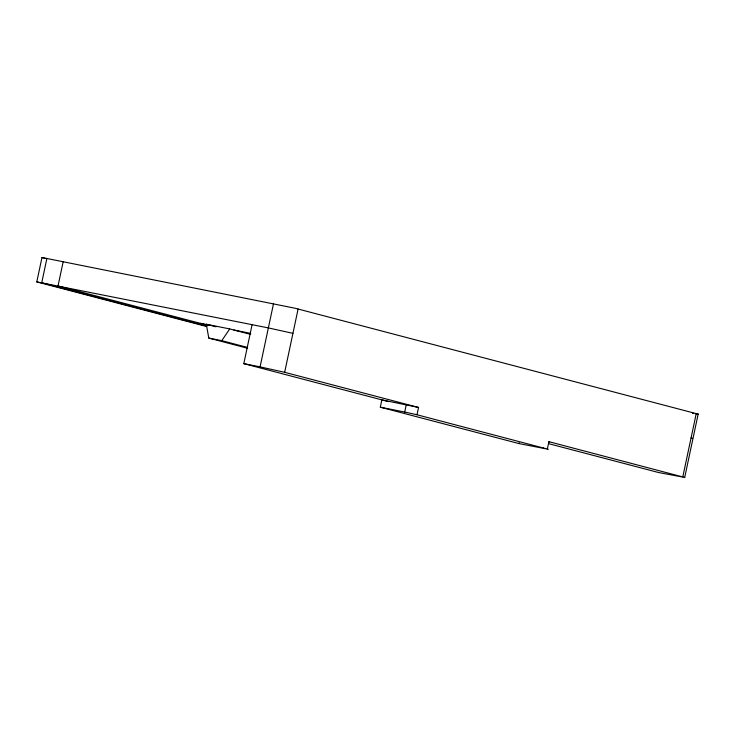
<?xml version="1.0" encoding="UTF-8"?>
<svg xmlns="http://www.w3.org/2000/svg" width="735" height="735" viewBox="0 0 735 735"><rect width="100%" height="100%" fill="white"/><g stroke="black" fill="none" stroke-linecap="round" stroke-linejoin="round"><path stroke-width="1.1" d="M206.305 326.441L36.787 281.9L41.978 257.507L295.204 308.268L698.25 414.154L695.834 413.869M46.911 258.371L41.739 282.727L206.967 326.101M63.192 261.623L58.019 285.97L207.95 325.329M388.512 401.622L243.799 363.632L252.087 324.668M243.799 363.632L260.08 366.875L273.539 303.564M418.555 407.456L381.86 399.877L380.307 407.181L518.938 443.572L548.338 449.296L417.002 414.76L418.555 407.456L284.656 372.305L298.107 308.985M380.307 407.181L404.719 412.05L406.271 404.746M518.938 443.572L519.13 442.663M543.349 448.442L543.542 447.532M547.345 448.984L548.898 441.671L684.79 477.465L658.542 472.513L549.201 443.811M682.797 476.831L696.256 413.52M684.689 477.493L698.167 414.09M229.724 328.922L206.296 324.254L208.795 338.082L221.786 340.673L229.724 328.922L250.433 334.361M41.978 257.507L45.01 258.389M692.673 438.51L691.084 437.867M549.44 441.965L548.898 441.671M692.434 413.254L693.684 413.493M200.214 323.299L209.42 325.136M233.868 330.015L250.745 333.378M260.08 366.875L284.656 372.305M404.719 412.05L417.002 414.76M292.934 333.341L268.367 327.92L36.787 281.9M206.296 324.254L215.971 326.79M221.786 340.673L247.3 347.37M208.795 338.082L247.612 348.271"/></g></svg>
